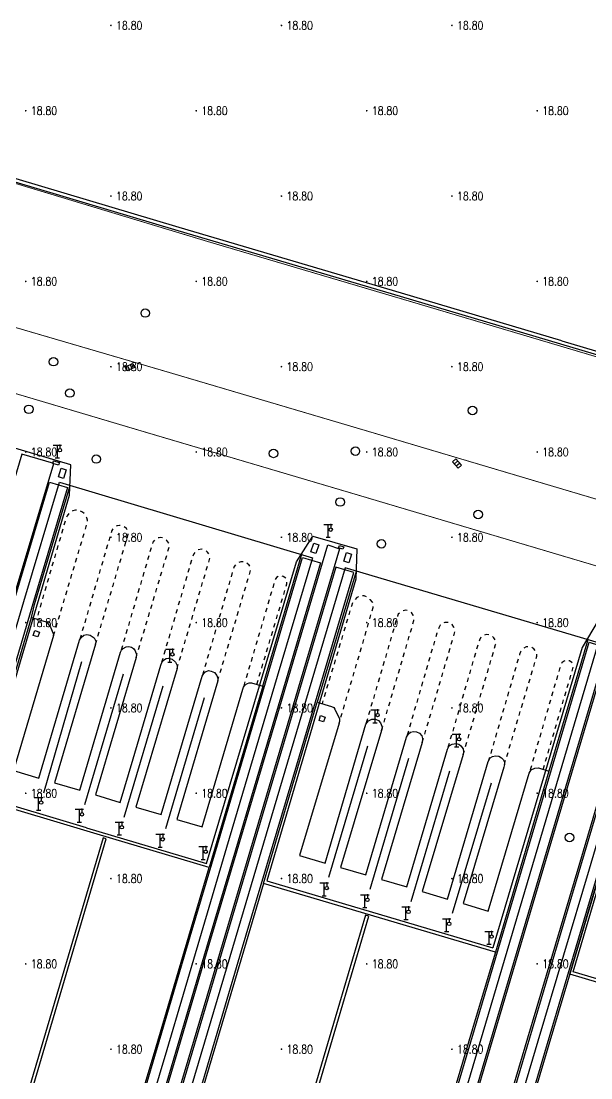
# Model space of a CAD drawing. Extents: x 404846 to 408477, y 3390929 to 3392894.
# Drawn here: x 406710.8 to 406777.7, y 3391921 to 3392044.9 of the extents above; entities that cross this region are included whole.
import ezdxf
from ezdxf.enums import TextEntityAlignment as Align

# ---------------------------------------------------------------- set-up
doc = ezdxf.new("R2010")
doc.units = 0
doc.header["$LTSCALE"] = 0.5
doc.header["$PDSIZE"] = 0.2
doc.linetypes.add('X6', pattern=[2, 1, -1])
doc.layers.get('0').update_dxf_attribs({"linetype": 'CONTINUOUS'})
for name, color, linetype in [('3221', 6, 'CONTINUOUS'), ('DLSS', 4, 'CONTINUOUS'), ('DMTZ', 3, 'CONTINUOUS'), ('FZTZ', 7, 'CONTINUOUS'), ('GCD', 1, 'CONTINUOUS'), ('GXYZ', 2, 'CONTINUOUS'), ('JMD', 6, 'CONTINUOUS'), ('SXSS', 5, 'CONTINUOUS'), ('ZBTZ', 3, 'CONTINUOUS')]:
    doc.layers.add(name, color=color, linetype=linetype)
doc.styles.add('HZ', font='rs.shx', dxfattribs={"width": 0.8, "bigfont": 'hztxt.shx'})
doc.linetypes.add('10422', pattern='A,0.75,[150,AAA.SHX,S=0.5,R=0,X=0,Y=0.5],1.5,[177,AAA.SHX,S=1,R=0,X=0,Y=0.4],0.75', length=3)
doc.linetypes.add('1161', pattern='A,0,[149,AAA.SHX,S=0.15,R=0,X=0,Y=0],-1.6', length=1.6)
doc.linetypes.add('447', pattern='A,8,-1,[148,AAA.SHX,S=1,R=0,X=0,Y=0],-1', length=10)

# ---------------------------------------------------------------- blocks, each defined once
blk = doc.blocks.new('gc063')
for p, q in [((-1, 3), (1, 3)), ((0, 0), (0, 3)), ((0.6, 3), (0.6, 2.2)), ((-0.5, 0), (0.5, 0))]:
    blk.add_line(p, q)
blk.add_circle((0.6, 1.8), 0.4)
blk.add_point((0.6, 3))
blk.add_point((0.6, 3))
blk = doc.blocks.new('GC200')
at = {"linetype": 'Continuous', "const_width": 0.2, "flags": 128}
blk.add_lwpolyline([(-0.1, 0, 1), (0.1, 0, 1)], format="xyb", close=True, dxfattribs=at)
blk = doc.blocks.new('gc188')
blk.add_circle((0, 0), 1)
blk = doc.blocks.new('gc041')
for p, q in [((-1, 0.5), (1, 0.5)), ((-1, -0.5), (-1, 0.5)), ((-0.33, 0.5), (-0.33, -0.5)), ((0.33, 0.5), (0.33, -0.5)), ((1, 0.5), (1, -0.5)), ((1, -0.5), (-1, -0.5))]:
    blk.add_line(p, q)

msp = doc.modelspace()

# ---------------------------------------------------------------- linework, layer by layer
at = {"layer": '3221', "color": 6}
for points in [[(406682.497, 3391880.124, 18.81), (406689.462, 3391903.654, 18.936), (406694.599, 3391921.071, 18.826), (406698.173, 3391933.111, 18.846), (406702.019, 3391946.082, 18.855), (406705.203, 3391956.83, 18.855), (406711.15, 3391976.875, 18.855), (406715.303, 3391990.834, 18.855), (406745.016, 3391981.993, 18.855), (406740.866, 3391968.046, 18.855), (406734.924, 3391948.018, 18.855), (406731.741, 3391937.273, 18.855), (406727.893, 3391924.295, 18.846), (406724.325, 3391912.276, 18.826), (406719.193, 3391894.874, 18.936), (406712.969, 3391873.825, 19.096)], [(406744.168, 3391856.036, 19), (406748.391, 3391870.311, 18.876), (406754.158, 3391889.79, 18.799), (406759.075, 3391906.386, 18.841), (406765.319, 3391927.447, 18.972), (406771.78, 3391949.202, 19.072), (406778.541, 3391971.995, 19.074), (406748.821, 3391980.811, 19.074), (406742.061, 3391958.023, 19.072), (406735.6, 3391936.266, 18.972), (406729.353, 3391915.195, 18.841), (406724.434, 3391898.593, 18.799), (406718.665, 3391879.107, 18.876), (406714.463, 3391864.901, 19)], [(406749.55, 3391851.382, 18.719), (406759.147, 3391883.818, 18.715), (406765.696, 3391905.851, 18.701), (406771.481, 3391925.358, 18.815), (406777.483, 3391945.539, 19.076), (406782.81, 3391963.523, 19.046), (406784.779, 3391970.166, 18.999), (406814.501, 3391961.359, 18.999), (406812.533, 3391954.717, 19.046), (406807.202, 3391936.719, 19.076), (406801.198, 3391916.532, 18.815), (406795.414, 3391897.028, 18.701), (406788.868, 3391875.004, 18.715), (406779.271, 3391842.57, 18.719)]]:
    msp.add_polyline3d(points, dxfattribs=at)
at = {"layer": 'DLSS', "linetype": 'Continuous', "const_width": 0.1, "flags": 128}
for points, elevation in [([(406732.529, 3392019.102), (406691.935, 3392031.358)], 18.601), ([(406775.107, 3392006.487), (406756.97, 3392011.877), (406732.529, 3392019.102)], 18.714), ([(406727.993, 3392003.758), (406687.362, 3392015.64)], 18.601), ([(406725.867, 3391996.566), (406685.316, 3392008.608)], 18.601), ([(406833.774, 3391989.093), (406812.566, 3391995.367), (406775.107, 3392006.487)], 18.676), ([(406770.556, 3391991.148), (406752.423, 3391996.536), (406727.993, 3392003.758)], 18.809), ([(406768.419, 3391983.959), (406750.292, 3391989.346), (406725.867, 3391996.566)], 18.809), ([(406852.458, 3391966.881), (406808.02, 3391980.026), (406770.553, 3391991.148)], 18.633), ([(406850.318, 3391959.693), (406805.889, 3391972.835), (406768.419, 3391983.959)], 18.633)]:
    msp.add_lwpolyline(points, dxfattribs=dict(at, elevation=elevation))
at = {"layer": 'DLSS', "linetype": 'X6', "flags": 128}
for points, elevation in [([(406714.635, 3391972.861), (406718.598, 3391986.117), (406718.617, 3391986.371), (406718.533, 3391986.674), (406718.295, 3391987.071), (406718.034, 3391987.316), (406717.652, 3391987.493), (406717.212, 3391987.557), (406716.882, 3391987.499), (406716.529, 3391987.272), (406716.205, 3391986.905), (406716.048, 3391986.529), (406712.638, 3391974.811)], 18.996), ([(406719.537, 3391971.854), (406721.596, 3391978.715), (406723.379, 3391984.738), (406723.384, 3391984.907), (406723.319, 3391985.175), (406723.161, 3391985.43), (406722.858, 3391985.652), (406722.612, 3391985.752), (406722.374, 3391985.766), (406722.09, 3391985.723), (406721.816, 3391985.619), (406721.586, 3391985.406), (406721.445, 3391985.178), (406721.302, 3391984.692), (406717.678, 3391972.328)], 19.005), ([(406724.304, 3391970.288), (406728.211, 3391983.295), (406728.233, 3391983.5), (406728.139, 3391983.712), (406727.909, 3391984.019), (406727.594, 3391984.239), (406727.193, 3391984.356), (406727.002, 3391984.327), (406726.763, 3391984.259), (406726.562, 3391984.143), (406726.281, 3391983.823), (406726.199, 3391983.595), (406722.479, 3391970.902)], 19.065), ([(406729.116, 3391969.011), (406732.97, 3391981.974), (406732.935, 3391982.313), (406732.697, 3391982.648), (406732.339, 3391982.903), (406732.016, 3391982.995), (406731.56, 3391982.911), (406731.315, 3391982.739), (406731.07, 3391982.447), (406730.884, 3391981.954), (406727.202, 3391969.408)], 18.661), ([(406733.884, 3391967.564), (406737.741, 3391980.499), (406737.726, 3391980.845), (406737.561, 3391981.126), (406737.262, 3391981.386), (406736.908, 3391981.501), (406736.6, 3391981.516), (406736.254, 3391981.415), (406735.991, 3391981.217), (406735.822, 3391980.959), (406735.701, 3391980.629), (406732.05, 3391968.094)], 18.718), ([(406738.474, 3391967.141), (406742.001, 3391978.923), (406742.013, 3391979.31), (406741.895, 3391979.561), (406741.577, 3391979.785), (406741.174, 3391979.88), (406740.961, 3391979.794), (406740.777, 3391979.662), (406740.629, 3391979.426), (406740.475, 3391978.951), (406736.819, 3391966.562)], 18.774), ([(406748.178, 3391962.864), (406748.127, 3391962.597), (406750.765, 3391971.506), (406752.106, 3391976.133), (406752.131, 3391976.451), (406752.051, 3391976.775), (406751.782, 3391977.103), (406751.427, 3391977.389), (406751.055, 3391977.51), (406750.613, 3391977.526), (406750.209, 3391977.309), (406749.915, 3391977.036), (406749.7, 3391976.702), (406749.568, 3391976.319), (406746.122, 3391964.886)], 18.972), ([(406753.105, 3391961.755), (406755.607, 3391970.246), (406756.897, 3391974.638), (406756.932, 3391974.928), (406756.819, 3391975.272), (406756.625, 3391975.565), (406756.319, 3391975.753), (406755.963, 3391975.84), (406755.578, 3391975.764), (406755.281, 3391975.577), (406755.066, 3391975.352), (406754.978, 3391975.155), (406754.786, 3391974.545), (406751.253, 3391962.462)], 19.068), ([(406757.882, 3391960.347), (406759.289, 3391965.065), (406761.712, 3391973.313), (406761.709, 3391973.567), (406761.598, 3391973.866), (406761.37, 3391974.163), (406761.095, 3391974.344), (406760.831, 3391974.404), (406760.528, 3391974.407), (406760.227, 3391974.307), (406759.976, 3391974.08), (406759.808, 3391973.75), (406759.587, 3391973.163), (406756.033, 3391960.947)], 19.125), ([(406762.684, 3391958.917), (406766.484, 3391971.811), (406766.497, 3391972.045), (406766.422, 3391972.352), (406766.278, 3391972.6), (406765.993, 3391972.854), (406765.703, 3391972.957), (406765.374, 3391972.979), (406765.039, 3391972.886), (406764.768, 3391972.674), (406764.585, 3391972.343), (406764.406, 3391971.819), (406760.831, 3391959.554)], 19.126), ([(406767.509, 3391957.737), (406771.311, 3391970.441), (406771.312, 3391970.702), (406771.207, 3391970.98), (406770.97, 3391971.314), (406770.651, 3391971.492), (406770.326, 3391971.554), (406770.065, 3391971.528), (406769.739, 3391971.382), (406769.575, 3391971.231), (406769.404, 3391970.95), (406769.29, 3391970.642), (406765.624, 3391958.105)], 19.166), ([(406772.064, 3391957.178), (406775.59, 3391969.167), (406775.58, 3391969.448), (406775.435, 3391969.704), (406775.158, 3391969.891), (406774.865, 3391969.986), (406774.656, 3391969.943), (406774.426, 3391969.819), (406774.25, 3391969.649), (406774.147, 3391969.46), (406773.972, 3391968.948), (406770.42, 3391956.74)], 19.132)]:
    msp.add_lwpolyline(points, dxfattribs=dict(at, elevation=elevation))
at = {"layer": 'DMTZ', "linetype": '10422', "flags": 128}
for points, elevation in [([(406719.747, 3391949.601), (406705.738, 3391953.773), (406712.02, 3391974.995), (406713.748, 3391974.479), (406713.929, 3391974.31), (406714.271, 3391973.837), (406714.577, 3391973.107), (406714.635, 3391972.861), (406709.94, 3391957.03), (406712.902, 3391956.155), (406717.678, 3391972.328), (406717.857, 3391972.653), (406718.172, 3391972.9), (406718.509, 3391972.991), (406718.927, 3391972.916), (406719.394, 3391972.596), (406719.566, 3391972.207), (406719.537, 3391971.854), (406714.746, 3391955.59), (406717.694, 3391954.741), (406722.479, 3391970.902), (406722.591, 3391971.15), (406722.78, 3391971.354), (406723.132, 3391971.556), (406723.467, 3391971.566), (406723.775, 3391971.486), (406724.009, 3391971.35), (406724.207, 3391971.077), (406724.333, 3391970.657), (406724.304, 3391970.288)], 19.286), ([(406724.304, 3391970.288), (406719.524, 3391954.178), (406722.449, 3391953.293), (406723.973, 3391958.429), (406727.202, 3391969.408), (406727.324, 3391969.693), (406727.509, 3391969.988), (406727.829, 3391970.174), (406728.102, 3391970.21), (406728.528, 3391970.101), (406728.926, 3391969.741), (406729.116, 3391969.36), (406729.116, 3391969.011), (406724.284, 3391952.755), (406727.245, 3391951.892), (406729.747, 3391960.341), (406732.05, 3391968.094), (406732.242, 3391968.428), (406732.446, 3391968.622), (406732.785, 3391968.754), (406733.113, 3391968.707), (406733.486, 3391968.544), (406733.787, 3391968.193), (406733.905, 3391967.829), (406733.884, 3391967.564), (406729.071, 3391951.323), (406732.056, 3391950.443), (406736.819, 3391966.562), (406736.904, 3391966.797), (406737.095, 3391967.072), (406737.371, 3391967.245), (406737.556, 3391967.315), (406737.859, 3391967.318), (406739.168, 3391966.942), (406732.868, 3391945.693), (406719.747, 3391949.601)], 18.994), ([(406802.366, 3391925.076), (406775.174, 3391933.179), (406781.472, 3391954.445), (406783.08, 3391953.947), (406783.281, 3391953.849), (406783.447, 3391953.673), (406783.701, 3391953.293), (406783.826, 3391953.095), (406784.086, 3391952.447), (406784.104, 3391952.193)], 19.021)]:
    msp.add_lwpolyline(points, dxfattribs=dict(at, elevation=elevation))
at = {"layer": 'DMTZ', "linetype": '10422', "elevation": 19.402, "flags": 128}
msp.add_lwpolyline([(406766.457, 3391935.745), (406739.265, 3391943.814), (406745.548, 3391965.054), (406747.224, 3391964.564), (406747.497, 3391964.422), (406747.634, 3391964.244), (406748.155, 3391963.119), (406748.178, 3391962.864), (406748.127, 3391962.597), (406743.492, 3391947.072), (406746.469, 3391946.195), (406751.253, 3391962.462), (406751.575, 3391962.88), (406751.946, 3391963.069), (406752.372, 3391963.072), (406752.739, 3391962.891), (406752.991, 3391962.632), (406753.143, 3391962.256), (406753.153, 3391962.013), (406753.105, 3391961.755), (406748.287, 3391945.683), (406751.262, 3391944.806), (406756.033, 3391960.947), (406756.269, 3391961.348), (406756.497, 3391961.531), (406756.828, 3391961.626), (406757.212, 3391961.581), (406757.551, 3391961.427), (406757.831, 3391961.115), (406757.921, 3391960.794), (406757.882, 3391960.347), (406753.108, 3391944.289), (406756.061, 3391943.396), (406760.831, 3391959.554), (406761.036, 3391959.947), (406761.369, 3391960.122), (406761.849, 3391960.207), (406762.167, 3391960.118), (406762.418, 3391959.93), (406762.655, 3391959.57), (406762.709, 3391959.192), (406762.684, 3391958.917), (406757.873, 3391942.85), (406760.82, 3391941.956), (406765.624, 3391958.105), (406765.842, 3391958.538), (406766.123, 3391958.694), (406766.45, 3391958.759), (406766.854, 3391958.716), (406767.189, 3391958.53), (406767.386, 3391958.302), (406767.511, 3391958.014), (406767.509, 3391957.737), (406767.428, 3391957.433), (406762.662, 3391941.452), (406765.598, 3391940.547), (406770.42, 3391956.74), (406770.638, 3391957.111), (406771.091, 3391957.335), (406771.519, 3391957.347), (406772.716, 3391956.976), (406766.457, 3391935.745)], close=True, dxfattribs=at)
at = {"layer": 'FZTZ', "linetype": 'Continuous', "flags": 128}
for points, elevation in [([(406715.212, 3391992.839), (406714.54, 3391993.046), (406714.634, 3391993.352), (406715.306, 3391993.146), (406715.212, 3391992.839)], 19.707), ([(406715.184, 3391991.457), (406715.509, 3391992.466), (406716.095, 3391992.277), (406715.77, 3391991.268), (406715.184, 3391991.457)], 19.498), ([(406744.817, 3391982.666), (406745.142, 3391983.676), (406745.729, 3391983.487), (406745.404, 3391982.477), (406744.817, 3391982.666)], 19.498), ([(406748.562, 3391982.973), (406748.057, 3391983.127), (406748.15, 3391983.432), (406748.655, 3391983.279), (406748.562, 3391982.973)], 19.489), ([(406748.676, 3391981.571), (406749.001, 3391982.581), (406749.587, 3391982.392), (406749.262, 3391981.382), (406748.676, 3391981.571)], 19.498), ([(406712.238, 3391972.878), (406712.431, 3391973.452), (406712.957, 3391973.275), (406712.764, 3391972.701), (406712.238, 3391972.878)], 20.845), ([(406746.484, 3391963.316), (406746.304, 3391962.741), (406745.765, 3391962.91), (406745.945, 3391963.485), (406746.484, 3391963.316)], 20.948)]:
    msp.add_lwpolyline(points, close=True, dxfattribs=dict(at, elevation=elevation))
at = {"layer": 'JMD', "linetype": '447', "flags": 128}
for points, elevation in [([(406718.492, 3391950.345), (406706.066, 3391954.043), (406716.503, 3391989.31), (406716.666, 3391992.89), (406709.036, 3391995.14), (406707.106, 3391992.061), (406702.353, 3391975.88), (406696.696, 3391956.837), (406671.536, 3391964.214)], 20.428), ([(406718.492, 3391950.345), (406732.571, 3391946.149), (406743.12, 3391981.492), (406745.02, 3391984.496), (406750.192, 3391983.026), (406750.082, 3391979.454), (406739.626, 3391944.124), (406766.162, 3391936.252)], 20.384), ([(406848.033, 3391953.98), (406846.177, 3391950.977), (406835.674, 3391915.595), (406809.115, 3391923.527), (406819.572, 3391958.75), (406819.693, 3391962.429), (406814.492, 3391963.928), (406812.637, 3391960.912), (406802.126, 3391925.579), (406775.586, 3391933.431), (406786.063, 3391968.818), (406786.159, 3391972.313), (406778.492, 3391974.639), (406776.62, 3391971.471), (406766.162, 3391936.252)], 20.381), ([(406713.488, 3391954.412), (406717.948, 3391969.827)], 19.9), ([(406722.775, 3391968.353), (406718.234, 3391953.028)], 19.887), ([(406722.905, 3391951.589), (406727.48, 3391966.97)], 20.125), ([(406732.275, 3391965.574), (406727.74, 3391950.196)], 20.166), ([(406746.903, 3391944.532), (406751.5, 3391959.95)], 20.333), ([(406756.262, 3391958.45), (406751.738, 3391943.1)], 20.486), ([(406756.563, 3391941.676), (406761.097, 3391957.018)], 20.513), ([(406765.942, 3391955.551), (406761.371, 3391940.282)], 20.522)]:
    msp.add_lwpolyline(points, dxfattribs=dict(at, elevation=elevation))
at = {"layer": 'SXSS', "linetype": 'Continuous', "flags": 128}
for points, elevation in [([(406729.248, 3392020.3), (406688.718, 3392032.372)], 18.669), ([(406729.361, 3392020.684), (406688.832, 3392032.755)], 18.669), ([(406774.138, 3392007.031), (406755.315, 3392012.598), (406729.248, 3392020.3)], 18.612), ([(406774.252, 3392007.415), (406755.429, 3392012.982), (406729.361, 3392020.684)], 18.612), ([(406774.252, 3392007.415), (406793.88, 3392001.598), (406815.166, 3391995.283), (406815.052, 3391994.9), (406793.766, 3392001.214), (406774.138, 3392007.031)], 18.458), ([(406698.565, 3391873.893), (406703.583, 3391890.905), (406706.649, 3391901.238), (406712.118, 3391919.603), (406720.81, 3391949.047), (406720.429, 3391949.159), (406711.737, 3391919.716), (406706.269, 3391901.351), (406703.202, 3391891.017), (406698.167, 3391874.016)], 18.831), ([(406730.398, 3391868.319), (406736.738, 3391889.772), (406743.74, 3391913.361), (406748.066, 3391927.946), (406751.613, 3391939.966), (406751.216, 3391940.083), (406747.669, 3391928.063), (406743.343, 3391913.479), (406736.341, 3391889.89), (406730, 3391868.437)], 18.875)]:
    msp.add_lwpolyline(points, dxfattribs=dict(at, elevation=elevation))
at = {"layer": 'ZBTZ', "linetype": '1161', "flags": 128}
for points, elevation in [([(406681.281, 3391880.485), (406688.252, 3391904.012), (406693.389, 3391921.429), (406696.963, 3391933.47), (406700.809, 3391946.441), (406703.993, 3391957.188), (406709.94, 3391977.234), (406714.645, 3391993.047), (406710.912, 3391994.139), (406703.617, 3391969.707), (406695.873, 3391943.571), (406686.007, 3391910.313), (406678.699, 3391885.545)], 18.822), ([(406681.438, 3391880.439), (406688.407, 3391903.966), (406693.545, 3391921.383), (406697.119, 3391933.424), (406700.964, 3391946.395), (406704.148, 3391957.142), (406710.096, 3391977.188), (406714.158, 3391990.841), (406716.25, 3391990.219), (406712.188, 3391976.567), (406706.241, 3391956.522), (406703.057, 3391945.774), (406699.211, 3391932.803), (406695.638, 3391920.764), (406690.501, 3391903.347), (406683.538, 3391879.815)], 18.855), ([(406712.02, 3391974.995), (406712.402, 3391976.503), (406716.555, 3391990.461)], 18.875), ([(406714.23, 3391873.452), (406720.418, 3391894.512), (406725.55, 3391911.913), (406729.117, 3391923.931), (406732.965, 3391936.91), (406736.149, 3391947.655), (406742.09, 3391967.682), (406746.79, 3391983.478), (406748.181, 3391983.013), (406740.873, 3391958.376), (406734.411, 3391936.618), (406728.164, 3391915.547), (406723.245, 3391898.945), (406717.476, 3391879.459), (406713.278, 3391865.255)], 18.917), ([(406739.168, 3391966.942), (406739.616, 3391968.417), (406743.801, 3391982.569)], 18.894), ([(406711.942, 3391874.128), (406718.107, 3391895.195), (406723.239, 3391912.597), (406726.807, 3391924.617), (406730.655, 3391937.595), (406733.838, 3391948.34), (406739.781, 3391968.369), (406743.844, 3391982.026), (406745.955, 3391981.398), (406741.892, 3391967.741), (406735.95, 3391947.714), (406732.767, 3391936.969), (406728.919, 3391923.99), (406725.352, 3391911.972), (406720.219, 3391894.571), (406714.039, 3391873.508)], 18.891), ([(406715.554, 3391864.575), (406719.754, 3391878.785), (406725.523, 3391898.271), (406730.441, 3391914.872), (406736.688, 3391935.943), (406743.15, 3391957.7), (406749.837, 3391980.244), (406747.746, 3391980.864), (406741.059, 3391958.32), (406734.598, 3391936.563), (406728.351, 3391915.492), (406723.432, 3391898.89), (406717.663, 3391879.404), (406713.462, 3391865.2)], 18.948), ([(406750.111, 3391980.38), (406745.548, 3391965.054)], 19.033), ([(406748.342, 3391851.74), (406757.936, 3391884.177), (406764.485, 3391906.211), (406770.27, 3391925.717), (406776.272, 3391945.899), (406781.599, 3391963.882), (406784.126, 3391972.411), (406780.386, 3391973.565), (406773.048, 3391948.826), (406766.587, 3391927.071), (406760.343, 3391906.01), (406755.426, 3391889.414), (406749.659, 3391869.935), (406745.44, 3391855.656)], 18.907), ([(406743.151, 3391856.339), (406747.371, 3391870.613), (406753.138, 3391890.092), (406758.055, 3391906.688), (406764.299, 3391927.75), (406770.76, 3391949.505), (406777.453, 3391972.1), (406779.522, 3391971.443), (406772.832, 3391948.89), (406766.371, 3391927.135), (406760.127, 3391906.074), (406755.21, 3391889.478), (406749.443, 3391869.999), (406745.226, 3391855.72)], 18.948), ([(406777.306, 3391972.362), (406772.716, 3391956.976)], 19.073), ([(406750.619, 3391851.065), (406760.225, 3391883.498), (406766.773, 3391905.531), (406772.558, 3391925.038), (406778.561, 3391945.219), (406783.888, 3391963.203), (406785.785, 3391969.607), (406783.676, 3391970.232), (406781.779, 3391963.828), (406776.452, 3391945.845), (406770.45, 3391925.664), (406764.665, 3391906.157), (406758.116, 3391884.124), (406748.519, 3391851.687)], 18.867), ([(406750.807, 3391851.01), (406760.441, 3391883.434), (406766.989, 3391905.467), (406772.774, 3391924.974), (406778.777, 3391945.155), (406784.104, 3391963.139), (406786.091, 3391969.816)], 18.858), ([(406711.718, 3391874.195), (406717.942, 3391895.244), (406723.075, 3391912.646), (406726.642, 3391924.666), (406730.49, 3391937.644), (406732.868, 3391945.693)], 18.929), ([(406739.265, 3391943.814), (406736.885, 3391935.884), (406730.638, 3391914.814), (406725.72, 3391898.212), (406719.95, 3391878.727), (406715.752, 3391864.516)], 18.902), ([(406766.457, 3391935.745), (406764.084, 3391927.813), (406757.84, 3391906.752), (406752.923, 3391890.155), (406747.155, 3391870.676), (406742.938, 3391856.403)], 18.916)]:
    msp.add_lwpolyline(points, dxfattribs=dict(at, elevation=elevation))

# ---------------------------------------------------------------- block references
at = {"layer": 'DLSS', "linetype": 'Continuous', "xscale": 0.5, "yscale": 0.5}
for p in [(406715.07, 3391993.696, 18.891), (406746.836, 3391984.378, 18.741), (406728.265, 3391969.761, 18.846), (406752.334, 3391962.646, 19.163), (406761.899, 3391959.813, 19.36), (406712.866, 3391952.387, 19.087), (406717.647, 3391951.007, 19.175), (406722.331, 3391949.493, 18.843), (406727.13, 3391948.08, 18.893), (406732.177, 3391946.624, 18.963), (406746.364, 3391942.371, 19.19), (406751.139, 3391940.987, 19.18), (406755.959, 3391939.58, 19.2), (406760.731, 3391938.178, 19.315), (406765.712, 3391936.683, 19.236)]:
    msp.add_blockref('gc063', p, dxfattribs=at)
at = {"layer": 'GCD', "linetype": 'Continuous'}
ref = msp.add_blockref('GC200', (406721.358, 3392044.379, 18.8), dxfattribs=dict(at, xscale=0.5, yscale=0.5, zscale=0.5))
ref.add_attrib('height', '18.80', dxfattribs={"linetype": 'Continuous', "height": 1, "style": 'HZ', "width": 0.8}).set_placement((406721.958, 3392044.379, 18.8), align=Align.MIDDLE_LEFT)
ref = msp.add_blockref('GC200', (406741.358, 3392044.379, 18.8), dxfattribs=dict(at, xscale=0.5, yscale=0.5, zscale=0.5))
ref.add_attrib('height', '18.80', dxfattribs={"linetype": 'Continuous', "height": 1, "style": 'HZ', "width": 0.8}).set_placement((406741.958, 3392044.379, 18.8), align=Align.MIDDLE_LEFT)
ref = msp.add_blockref('GC200', (406761.358, 3392044.379, 18.8), dxfattribs=dict(at, xscale=0.5, yscale=0.5, zscale=0.5))
ref.add_attrib('height', '18.80', dxfattribs={"linetype": 'Continuous', "height": 1, "style": 'HZ', "width": 0.8}).set_placement((406761.958, 3392044.379, 18.8), align=Align.MIDDLE_LEFT)
ref = msp.add_blockref('GC200', (406711.358, 3392034.379, 18.8), dxfattribs=dict(at, xscale=0.5, yscale=0.5, zscale=0.5))
ref.add_attrib('height', '18.80', dxfattribs={"linetype": 'Continuous', "height": 1, "style": 'HZ', "width": 0.8}).set_placement((406711.958, 3392034.379, 18.8), align=Align.MIDDLE_LEFT)
ref = msp.add_blockref('GC200', (406731.358, 3392034.379, 18.8), dxfattribs=dict(at, xscale=0.5, yscale=0.5, zscale=0.5))
ref.add_attrib('height', '18.80', dxfattribs={"linetype": 'Continuous', "height": 1, "style": 'HZ', "width": 0.8}).set_placement((406731.958, 3392034.379, 18.8), align=Align.MIDDLE_LEFT)
ref = msp.add_blockref('GC200', (406751.358, 3392034.379, 18.8), dxfattribs=dict(at, xscale=0.5, yscale=0.5, zscale=0.5))
ref.add_attrib('height', '18.80', dxfattribs={"linetype": 'Continuous', "height": 1, "style": 'HZ', "width": 0.8}).set_placement((406751.958, 3392034.379, 18.8), align=Align.MIDDLE_LEFT)
ref = msp.add_blockref('GC200', (406771.358, 3392034.379, 18.8), dxfattribs=dict(at, xscale=0.5, yscale=0.5, zscale=0.5))
ref.add_attrib('height', '18.80', dxfattribs={"linetype": 'Continuous', "height": 1, "style": 'HZ', "width": 0.8}).set_placement((406771.958, 3392034.379, 18.8), align=Align.MIDDLE_LEFT)
ref = msp.add_blockref('GC200', (406721.358, 3392024.379, 18.8), dxfattribs=dict(at, xscale=0.5, yscale=0.5, zscale=0.5))
ref.add_attrib('height', '18.80', dxfattribs={"linetype": 'Continuous', "height": 1, "style": 'HZ', "width": 0.8}).set_placement((406721.958, 3392024.379, 18.8), align=Align.MIDDLE_LEFT)
ref = msp.add_blockref('GC200', (406741.358, 3392024.379, 18.8), dxfattribs=dict(at, xscale=0.5, yscale=0.5, zscale=0.5))
ref.add_attrib('height', '18.80', dxfattribs={"linetype": 'Continuous', "height": 1, "style": 'HZ', "width": 0.8}).set_placement((406741.958, 3392024.379, 18.8), align=Align.MIDDLE_LEFT)
ref = msp.add_blockref('GC200', (406761.358, 3392024.379, 18.8), dxfattribs=dict(at, xscale=0.5, yscale=0.5, zscale=0.5))
ref.add_attrib('height', '18.80', dxfattribs={"linetype": 'Continuous', "height": 1, "style": 'HZ', "width": 0.8}).set_placement((406761.958, 3392024.379, 18.8), align=Align.MIDDLE_LEFT)
ref = msp.add_blockref('GC200', (406711.358, 3392014.379, 18.8), dxfattribs=dict(at, xscale=0.5, yscale=0.5, zscale=0.5))
ref.add_attrib('height', '18.80', dxfattribs={"linetype": 'Continuous', "height": 1, "style": 'HZ', "width": 0.8}).set_placement((406711.958, 3392014.379, 18.8), align=Align.MIDDLE_LEFT)
ref = msp.add_blockref('GC200', (406731.358, 3392014.379, 18.8), dxfattribs=dict(at, xscale=0.5, yscale=0.5, zscale=0.5))
ref.add_attrib('height', '18.80', dxfattribs={"linetype": 'Continuous', "height": 1, "style": 'HZ', "width": 0.8}).set_placement((406731.958, 3392014.379, 18.8), align=Align.MIDDLE_LEFT)
ref = msp.add_blockref('GC200', (406751.358, 3392014.379, 18.8), dxfattribs=dict(at, xscale=0.5, yscale=0.5, zscale=0.5))
ref.add_attrib('height', '18.80', dxfattribs={"linetype": 'Continuous', "height": 1, "style": 'HZ', "width": 0.8}).set_placement((406751.958, 3392014.379, 18.8), align=Align.MIDDLE_LEFT)
ref = msp.add_blockref('GC200', (406771.358, 3392014.379, 18.8), dxfattribs=dict(at, xscale=0.5, yscale=0.5, zscale=0.5))
ref.add_attrib('height', '18.80', dxfattribs={"linetype": 'Continuous', "height": 1, "style": 'HZ', "width": 0.8}).set_placement((406771.958, 3392014.379, 18.8), align=Align.MIDDLE_LEFT)
ref = msp.add_blockref('GC200', (406721.358, 3392004.379, 18.8), dxfattribs=dict(at, xscale=0.5, yscale=0.5, zscale=0.5))
ref.add_attrib('height', '18.80', dxfattribs={"linetype": 'Continuous', "height": 1, "style": 'HZ', "width": 0.8}).set_placement((406721.958, 3392004.379, 18.8), align=Align.MIDDLE_LEFT)
ref = msp.add_blockref('GC200', (406741.358, 3392004.379, 18.8), dxfattribs=dict(at, xscale=0.5, yscale=0.5, zscale=0.5))
ref.add_attrib('height', '18.80', dxfattribs={"linetype": 'Continuous', "height": 1, "style": 'HZ', "width": 0.8}).set_placement((406741.958, 3392004.379, 18.8), align=Align.MIDDLE_LEFT)
ref = msp.add_blockref('GC200', (406761.358, 3392004.379, 18.8), dxfattribs=dict(at, xscale=0.5, yscale=0.5, zscale=0.5))
ref.add_attrib('height', '18.80', dxfattribs={"linetype": 'Continuous', "height": 1, "style": 'HZ', "width": 0.8}).set_placement((406761.958, 3392004.379, 18.8), align=Align.MIDDLE_LEFT)
ref = msp.add_blockref('GC200', (406711.358, 3391994.379, 18.8), dxfattribs=dict(at, xscale=0.5, yscale=0.5, zscale=0.5))
ref.add_attrib('height', '18.80', dxfattribs={"linetype": 'Continuous', "height": 1, "style": 'HZ', "width": 0.8}).set_placement((406711.958, 3391994.379, 18.8), align=Align.MIDDLE_LEFT)
ref = msp.add_blockref('GC200', (406731.358, 3391994.379, 18.8), dxfattribs=dict(at, xscale=0.5, yscale=0.5, zscale=0.5))
ref.add_attrib('height', '18.80', dxfattribs={"linetype": 'Continuous', "height": 1, "style": 'HZ', "width": 0.8}).set_placement((406731.958, 3391994.379, 18.8), align=Align.MIDDLE_LEFT)
ref = msp.add_blockref('GC200', (406751.358, 3391994.379, 18.8), dxfattribs=dict(at, xscale=0.5, yscale=0.5, zscale=0.5))
ref.add_attrib('height', '18.80', dxfattribs={"linetype": 'Continuous', "height": 1, "style": 'HZ', "width": 0.8}).set_placement((406751.958, 3391994.379, 18.8), align=Align.MIDDLE_LEFT)
ref = msp.add_blockref('GC200', (406771.358, 3391994.379, 18.8), dxfattribs=dict(at, xscale=0.5, yscale=0.5, zscale=0.5))
ref.add_attrib('height', '18.80', dxfattribs={"linetype": 'Continuous', "height": 1, "style": 'HZ', "width": 0.8}).set_placement((406771.958, 3391994.379, 18.8), align=Align.MIDDLE_LEFT)
ref = msp.add_blockref('GC200', (406721.358, 3391984.379, 18.8), dxfattribs=dict(at, xscale=0.5, yscale=0.5, zscale=0.5))
ref.add_attrib('height', '18.80', dxfattribs={"linetype": 'Continuous', "height": 1, "style": 'HZ', "width": 0.8}).set_placement((406721.958, 3391984.379, 18.8), align=Align.MIDDLE_LEFT)
ref = msp.add_blockref('GC200', (406741.358, 3391984.379, 18.8), dxfattribs=dict(at, xscale=0.5, yscale=0.5, zscale=0.5))
ref.add_attrib('height', '18.80', dxfattribs={"linetype": 'Continuous', "height": 1, "style": 'HZ', "width": 0.8}).set_placement((406741.958, 3391984.379, 18.8), align=Align.MIDDLE_LEFT)
ref = msp.add_blockref('GC200', (406761.358, 3391984.379, 18.8), dxfattribs=dict(at, xscale=0.5, yscale=0.5, zscale=0.5))
ref.add_attrib('height', '18.80', dxfattribs={"linetype": 'Continuous', "height": 1, "style": 'HZ', "width": 0.8}).set_placement((406761.958, 3391984.379, 18.8), align=Align.MIDDLE_LEFT)
ref = msp.add_blockref('GC200', (406711.358, 3391974.379, 18.8), dxfattribs=dict(at, xscale=0.5, yscale=0.5, zscale=0.5))
ref.add_attrib('height', '18.80', dxfattribs={"linetype": 'Continuous', "height": 1, "style": 'HZ', "width": 0.8}).set_placement((406711.958, 3391974.379, 18.8), align=Align.MIDDLE_LEFT)
ref = msp.add_blockref('GC200', (406731.358, 3391974.379, 18.8), dxfattribs=dict(at, xscale=0.5, yscale=0.5, zscale=0.5))
ref.add_attrib('height', '18.80', dxfattribs={"linetype": 'Continuous', "height": 1, "style": 'HZ', "width": 0.8}).set_placement((406731.958, 3391974.379, 18.8), align=Align.MIDDLE_LEFT)
ref = msp.add_blockref('GC200', (406751.358, 3391974.379, 18.8), dxfattribs=dict(at, xscale=0.5, yscale=0.5, zscale=0.5))
ref.add_attrib('height', '18.80', dxfattribs={"linetype": 'Continuous', "height": 1, "style": 'HZ', "width": 0.8}).set_placement((406751.958, 3391974.379, 18.8), align=Align.MIDDLE_LEFT)
ref = msp.add_blockref('GC200', (406771.358, 3391974.379, 18.8), dxfattribs=dict(at, xscale=0.5, yscale=0.5, zscale=0.5))
ref.add_attrib('height', '18.80', dxfattribs={"linetype": 'Continuous', "height": 1, "style": 'HZ', "width": 0.8}).set_placement((406771.958, 3391974.379, 18.8), align=Align.MIDDLE_LEFT)
ref = msp.add_blockref('GC200', (406721.358, 3391964.379, 18.8), dxfattribs=dict(at, xscale=0.5, yscale=0.5, zscale=0.5))
ref.add_attrib('height', '18.80', dxfattribs={"linetype": 'Continuous', "height": 1, "style": 'HZ', "width": 0.8}).set_placement((406721.958, 3391964.379, 18.8), align=Align.MIDDLE_LEFT)
ref = msp.add_blockref('GC200', (406741.358, 3391964.379, 18.8), dxfattribs=dict(at, xscale=0.5, yscale=0.5, zscale=0.5))
ref.add_attrib('height', '18.80', dxfattribs={"linetype": 'Continuous', "height": 1, "style": 'HZ', "width": 0.8}).set_placement((406741.958, 3391964.379, 18.8), align=Align.MIDDLE_LEFT)
ref = msp.add_blockref('GC200', (406761.358, 3391964.379, 18.8), dxfattribs=dict(at, xscale=0.5, yscale=0.5, zscale=0.5))
ref.add_attrib('height', '18.80', dxfattribs={"linetype": 'Continuous', "height": 1, "style": 'HZ', "width": 0.8}).set_placement((406761.958, 3391964.379, 18.8), align=Align.MIDDLE_LEFT)
ref = msp.add_blockref('GC200', (406711.358, 3391954.379, 18.8), dxfattribs=dict(at, xscale=0.5, yscale=0.5, zscale=0.5))
ref.add_attrib('height', '18.80', dxfattribs={"linetype": 'Continuous', "height": 1, "style": 'HZ', "width": 0.8}).set_placement((406711.958, 3391954.379, 18.8), align=Align.MIDDLE_LEFT)
ref = msp.add_blockref('GC200', (406731.358, 3391954.379, 18.8), dxfattribs=dict(at, xscale=0.5, yscale=0.5, zscale=0.5))
ref.add_attrib('height', '18.80', dxfattribs={"linetype": 'Continuous', "height": 1, "style": 'HZ', "width": 0.8}).set_placement((406731.958, 3391954.379, 18.8), align=Align.MIDDLE_LEFT)
ref = msp.add_blockref('GC200', (406751.358, 3391954.379, 18.8), dxfattribs=dict(at, xscale=0.5, yscale=0.5, zscale=0.5))
ref.add_attrib('height', '18.80', dxfattribs={"linetype": 'Continuous', "height": 1, "style": 'HZ', "width": 0.8}).set_placement((406751.958, 3391954.379, 18.8), align=Align.MIDDLE_LEFT)
ref = msp.add_blockref('GC200', (406771.358, 3391954.379, 18.8), dxfattribs=dict(at, xscale=0.5, yscale=0.5, zscale=0.5))
ref.add_attrib('height', '18.80', dxfattribs={"linetype": 'Continuous', "height": 1, "style": 'HZ', "width": 0.8}).set_placement((406771.958, 3391954.379, 18.8), align=Align.MIDDLE_LEFT)
ref = msp.add_blockref('GC200', (406721.358, 3391944.379, 18.8), dxfattribs=dict(at, xscale=0.5, yscale=0.5, zscale=0.5))
ref.add_attrib('height', '18.80', dxfattribs={"linetype": 'Continuous', "height": 1, "style": 'HZ', "width": 0.8}).set_placement((406721.958, 3391944.379, 18.8), align=Align.MIDDLE_LEFT)
ref = msp.add_blockref('GC200', (406741.358, 3391944.379, 18.8), dxfattribs=dict(at, xscale=0.5, yscale=0.5, zscale=0.5))
ref.add_attrib('height', '18.80', dxfattribs={"linetype": 'Continuous', "height": 1, "style": 'HZ', "width": 0.8}).set_placement((406741.958, 3391944.379, 18.8), align=Align.MIDDLE_LEFT)
ref = msp.add_blockref('GC200', (406761.358, 3391944.379, 18.8), dxfattribs=dict(at, xscale=0.5, yscale=0.5, zscale=0.5))
ref.add_attrib('height', '18.80', dxfattribs={"linetype": 'Continuous', "height": 1, "style": 'HZ', "width": 0.8}).set_placement((406761.958, 3391944.379, 18.8), align=Align.MIDDLE_LEFT)
ref = msp.add_blockref('GC200', (406711.358, 3391934.379, 18.8), dxfattribs=dict(at, xscale=0.5, yscale=0.5, zscale=0.5))
ref.add_attrib('height', '18.80', dxfattribs={"linetype": 'Continuous', "height": 1, "style": 'HZ', "width": 0.8}).set_placement((406711.958, 3391934.379, 18.8), align=Align.MIDDLE_LEFT)
ref = msp.add_blockref('GC200', (406731.358, 3391934.379, 18.8), dxfattribs=dict(at, xscale=0.5, yscale=0.5, zscale=0.5))
ref.add_attrib('height', '18.80', dxfattribs={"linetype": 'Continuous', "height": 1, "style": 'HZ', "width": 0.8}).set_placement((406731.958, 3391934.379, 18.8), align=Align.MIDDLE_LEFT)
ref = msp.add_blockref('GC200', (406751.358, 3391934.379, 18.8), dxfattribs=dict(at, xscale=0.5, yscale=0.5, zscale=0.5))
ref.add_attrib('height', '18.80', dxfattribs={"linetype": 'Continuous', "height": 1, "style": 'HZ', "width": 0.8}).set_placement((406751.958, 3391934.379, 18.8), align=Align.MIDDLE_LEFT)
ref = msp.add_blockref('GC200', (406771.358, 3391934.379, 18.8), dxfattribs=dict(at, xscale=0.5, yscale=0.5, zscale=0.5))
ref.add_attrib('height', '18.80', dxfattribs={"linetype": 'Continuous', "height": 1, "style": 'HZ', "width": 0.8}).set_placement((406771.958, 3391934.379, 18.8), align=Align.MIDDLE_LEFT)
ref = msp.add_blockref('GC200', (406721.358, 3391924.379, 18.8), dxfattribs=dict(at, xscale=0.5, yscale=0.5, zscale=0.5))
ref.add_attrib('height', '18.80', dxfattribs={"linetype": 'Continuous', "height": 1, "style": 'HZ', "width": 0.8}).set_placement((406721.958, 3391924.379, 18.8), align=Align.MIDDLE_LEFT)
ref = msp.add_blockref('GC200', (406741.358, 3391924.379, 18.8), dxfattribs=dict(at, xscale=0.5, yscale=0.5, zscale=0.5))
ref.add_attrib('height', '18.80', dxfattribs={"linetype": 'Continuous', "height": 1, "style": 'HZ', "width": 0.8}).set_placement((406741.958, 3391924.379, 18.8), align=Align.MIDDLE_LEFT)
ref = msp.add_blockref('GC200', (406761.358, 3391924.379, 18.8), dxfattribs=dict(at, xscale=0.5, yscale=0.5, zscale=0.5))
ref.add_attrib('height', '18.80', dxfattribs={"linetype": 'Continuous', "height": 1, "style": 'HZ', "width": 0.8}).set_placement((406761.958, 3391924.379, 18.8), align=Align.MIDDLE_LEFT)
at = {"layer": 'GXYZ', "linetype": 'Continuous', "xscale": 0.5, "yscale": 0.5}
for p in [(406725.386, 3392010.667, 18.721), (406714.618, 3392004.959, 18.659), (406716.53, 3392001.291, 18.721), (406711.719, 3391999.381, 18.691), (406763.764, 3391999.251, 18.807), (406750.03, 3391994.479, 18.698), (406719.634, 3391993.553, 18.928), (406740.434, 3391994.214, 18.655), (406748.237, 3391988.516, 18.736), (406764.429, 3391987.058, 18.791), (406753.076, 3391983.625, 18.898), (406775.148, 3391949.204, 18.545)]:
    msp.add_blockref('gc188', p, dxfattribs=at)
for p, rotation in [((406723.563, 3392004.331, 18.655), 23.04333195992527), ((406761.945, 3391993.029, 18.655), 131.733425696244)]:
    msp.add_blockref('gc041', p, dxfattribs=dict(at, rotation=rotation))

doc.saveas('drawing.dxf')
